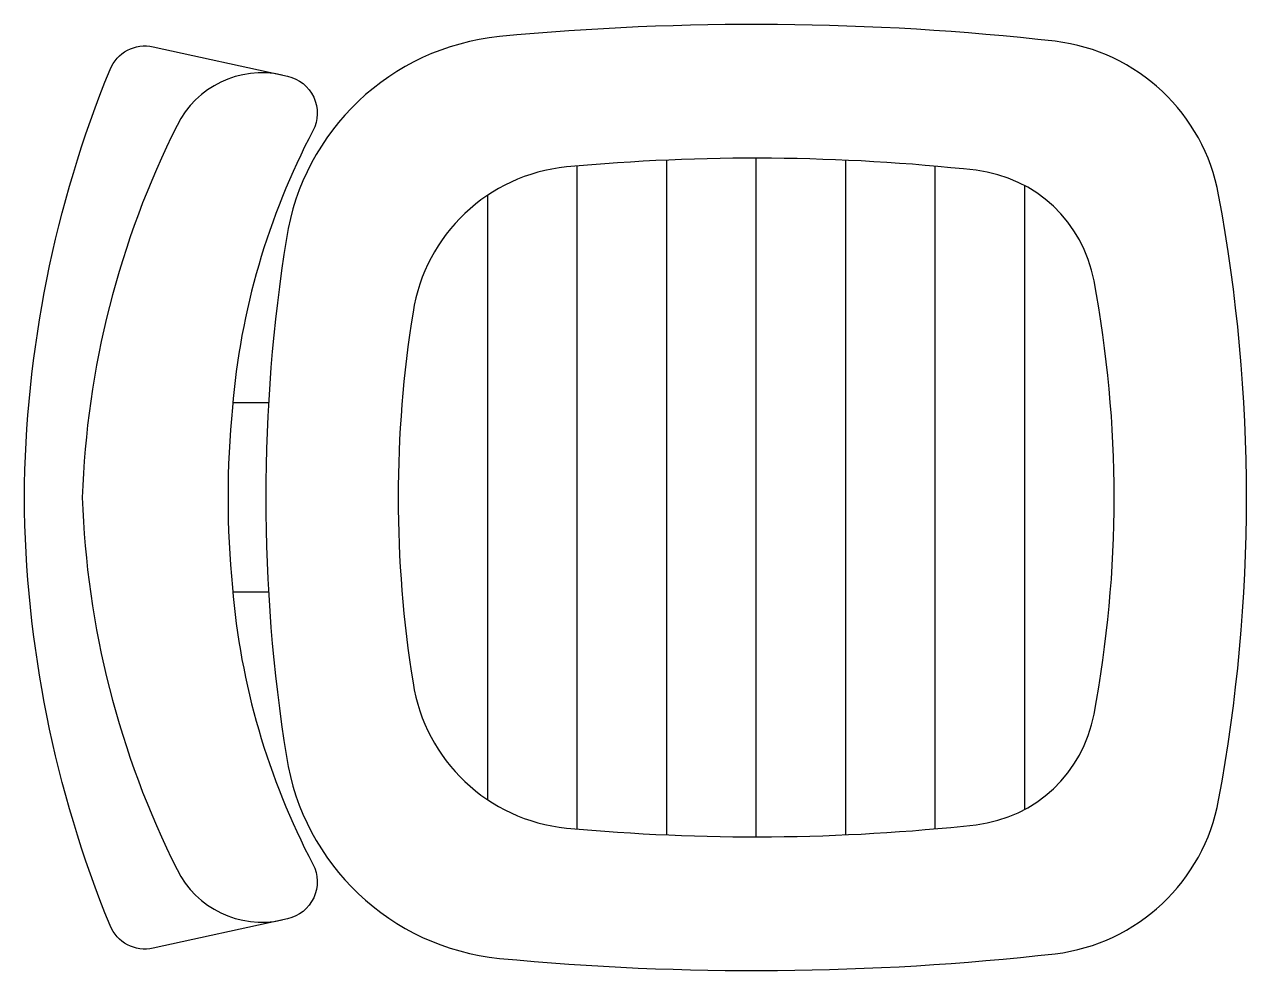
# Model space of a CAD drawing. Header units: millimetres. Extents: x -883.688 to -883.042, y 2736.712 to 2737.212.
import ezdxf

# ---------------------------------------------------------------- set-up
doc = ezdxf.new("R2010")
doc.units = ezdxf.units.MM
doc.header["$LTSCALE"] = 10
doc.layers.add('Móveis_cadeiras', color=2, linetype='Continuous')

msp = doc.modelspace()

# ---------------------------------------------------------------- linework, layer by layer
at = {"layer": 'Móveis_cadeiras', "color": 1}
for p, q in [((-883.39545, 2736.78681), (-883.39545, 2737.1373)), ((-883.34813, 2736.78372), (-883.34813, 2737.1404)), ((-883.30081, 2736.78271), (-883.30081, 2737.14141)), ((-883.2535, 2736.78378), (-883.2535, 2737.14033)), ((-883.20618, 2736.78694), (-883.20618, 2737.13717)), ((-883.15886, 2736.7972), (-883.15886, 2737.12692)), ((-883.44276, 2736.8023), (-883.44276, 2737.12182))]:
    msp.add_line(p, q, dxfattribs=at)
at = {"layer": 'Móveis_cadeiras'}
for p, q in [((-883.55869, 2737.01206), (-883.57777, 2737.01206)), ((-883.55869, 2736.91206), (-883.57777, 2736.91206))]:
    msp.add_line(p, q, dxfattribs=at)
for points in [[(-883.54922, 2736.8251, 0.340817), (-883.43661, 2736.71843, 0.051747), (-883.14277, 2736.72089, 0.328643), (-883.05631, 2736.80214, 0.092343), (-883.05631, 2737.12197, 0.328643), (-883.14277, 2737.20322, 0.051747), (-883.43661, 2737.20569, 0.340817), (-883.54922, 2737.09901, 0.07931)], [(-883.48226, 2736.86414, 0.340817), (-883.40118, 2736.78733, 0.050508), (-883.18443, 2736.7891, 0.328643), (-883.12218, 2736.8476, 0.092896), (-883.12218, 2737.07651, 0.328643), (-883.18443, 2737.13501, 0.050508), (-883.40118, 2737.13678, 0.340817), (-883.48226, 2737.05998, 0.079866)]]:
    msp.add_lwpolyline(points, format="xyb", close=True, dxfattribs=at)
for points in [[(-883.57777, 2736.91451, 0.100785), (-883.53519, 2736.76821, -0.49505), (-883.54861, 2736.73937), (-883.61961, 2736.72378, -0.365963), (-883.64244, 2736.73582, -0.095384), (-883.6877, 2736.96206, -0.095384), (-883.64244, 2737.18829, -0.365963), (-883.61961, 2737.20034), (-883.54861, 2737.18475, -0.49505), (-883.53519, 2737.15591, 0.100785), (-883.57777, 2737.00961, 0.105977)], [(-883.55149, 2737.18538, 0.344642), (-883.60703, 2737.15871, 0.10805), (-883.65715, 2736.96206, 0.10805), (-883.60703, 2736.7654, 0.344642), (-883.55149, 2736.73873)]]:
    msp.add_lwpolyline(points, format="xyb", dxfattribs=at)
msp.add_arc((-883.08485, 2736.96206), 0.4952, 174.48987, 185.51013, dxfattribs=at)

doc.saveas('drawing.dxf')
